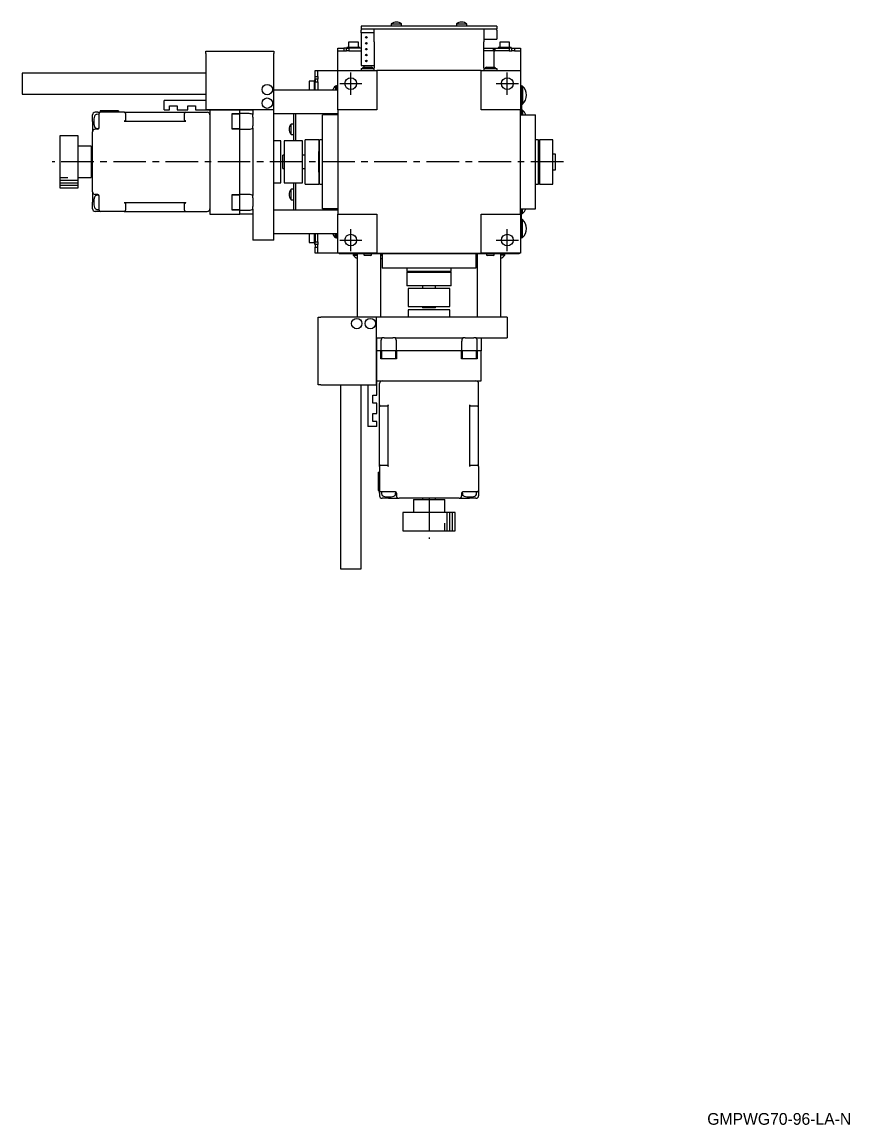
# Model space of a CAD drawing. Extents: x 118 to 838, y 27 to 540.
# Drawn here: x 520.3 to 837.6, y 26.9 to 449.8 of the extents above; entities that cross this region are included whole.
import ezdxf

# ---------------------------------------------------------------- set-up
doc = ezdxf.new("R2010")
doc.units = 0
doc.header["$LTSCALE"] = 10
doc.linetypes.add('CENTER', pattern=[2, 1.25, -0.25, 0.25, -0.25])
for name, color, linetype in [('1', 7, 'CONTINUOUS'), ('11', 7, 'CONTINUOUS'), ('2', 7, 'CONTINUOUS')]:
    doc.layers.add(name, color=color, linetype=linetype)
doc.styles.get("Standard").update_dxf_attribs({"font": 'FG教科書体NT-M'})

msp = doc.modelspace()

# ---------------------------------------------------------------- linework, layer by layer
at = {"layer": '1', "color": 7, "linetype": 'CONTINUOUS'}
for p, q in [((661.749999, 449.097998), (665.749999, 449.097998)), ((661.749999, 449.097998), (661.749999, 448.199999)), ((665.749999, 448.199999), (665.749999, 449.097998)), ((686.749999, 449.097998), (690.749999, 449.097998)), ((686.749999, 449.097998), (686.749999, 448.199999)), ((690.749999, 448.199999), (690.749999, 449.097998)), ((702.249999, 448.199999), (650.249999, 448.199999)), ((650.249999, 448.199999), (650.249999, 447.199999)), ((650.249999, 447.199999), (655.249999, 447.199999)), ((650.249999, 447.199999), (650.249999, 446.699999)), ((650.249999, 445.649999), (650.249999, 446.699999)), ((650.249999, 445.649999), (650.249999, 433.149999)), ((655.249999, 445.649999), (650.249999, 445.649999)), ((655.249999, 445.649999), (650.249999, 445.649999)), ((655.249999, 447.199999), (697.249999, 447.199999)), ((655.249999, 446.622617), (655.249999, 447.199999)), ((655.249999, 442.600923), (655.249999, 446.622617)), ((697.249999, 447.199999), (697.249999, 446.622617)), ((697.249999, 447.199999), (702.249999, 447.199999)), ((697.249999, 446.622617), (697.249999, 442.600923)), ((702.249999, 448.199999), (702.249999, 447.199999)), ((702.249999, 446.699999), (702.249999, 447.199999)), ((702.249999, 446.699999), (702.249999, 443.199999)), ((641.249999, 438.799999), (641.249999, 439.799999)), ((641.249999, 439.799999), (643.549999, 439.799999)), ((643.549999, 439.799999), (643.549999, 438.799999)), ((644.549999, 439.799999), (643.549999, 439.799999)), ((644.549999, 438.799999), (644.549999, 439.799999)), ((644.549999, 439.799999), (645.549999, 439.799999)), ((649.749999, 440.099999), (644.749999, 440.099999)), ((645.349999, 440.099999), (644.749999, 440.099999)), ((644.749999, 440.099999), (644.749999, 439.799999)), ((649.149999, 442.099999), (645.349999, 442.099999)), ((645.349999, 442.099999), (645.349999, 440.099999)), ((649.149999, 440.099999), (645.349999, 440.099999)), ((645.349999, 440.099999), (649.149999, 440.099999)), ((645.549999, 439.799999), (645.549999, 438.799999)), ((645.549999, 439.799999), (645.549999, 438.799999)), ((647.249999, 439.799999), (645.549999, 439.799999)), ((650.249999, 439.799999), (647.249999, 439.799999)), ((649.149999, 440.099999), (649.149999, 442.099999)), ((649.749999, 440.099999), (649.149999, 440.099999)), ((649.749999, 439.799999), (649.749999, 440.099999)), ((655.249999, 442.178304), (655.249999, 442.600923)), ((655.249999, 442.178304), (655.249999, 432.199999)), ((697.249999, 443.199999), (702.249999, 443.199999)), ((697.249999, 442.600923), (697.249999, 442.178304)), ((697.249999, 432.199999), (697.249999, 442.178304)), ((697.249999, 439.799999), (700.949999, 439.799999)), ((700.949999, 438.799999), (700.949999, 439.799999)), ((700.949999, 439.799999), (701.449999, 439.799999)), ((700.949999, 439.799999), (700.949999, 438.799999)), ((701.449999, 439.799999), (701.449999, 438.799999)), ((701.449999, 439.799999), (705.249999, 439.799999)), ((703.349999, 440.099999), (702.749999, 440.099999)), ((707.749999, 440.099999), (702.749999, 440.099999)), ((702.749999, 440.099999), (702.749999, 439.799999)), ((707.149999, 442.099999), (703.349999, 442.099999)), ((703.349999, 442.099999), (703.349999, 440.099999)), ((707.149999, 440.099999), (703.349999, 440.099999)), ((703.349999, 440.099999), (707.149999, 440.099999)), ((705.249999, 439.799999), (706.949999, 439.799999)), ((706.949999, 439.799999), (706.949999, 438.799999)), ((706.949999, 439.799999), (706.949999, 438.799999)), ((707.949999, 439.799999), (706.949999, 439.799999)), ((707.149999, 440.099999), (707.149999, 442.099999)), ((707.749999, 440.099999), (707.149999, 440.099999)), ((707.749999, 439.799999), (707.749999, 440.099999)), ((707.949999, 438.799999), (707.949999, 439.799999)), ((707.949999, 439.799999), (708.949999, 439.799999)), ((708.949999, 439.799999), (708.949999, 438.799999)), ((708.949999, 439.799999), (711.249999, 439.799999)), ((711.249999, 439.799999), (711.249999, 438.799999)), ((590.749999, 437.699999), (590.749999, 438.699999)), ((590.749999, 438.699999), (616.749999, 438.699999)), ((590.749999, 437.699999), (590.749999, 416.299999)), ((616.749999, 438.699999), (616.749999, 437.699999)), ((616.749999, 416.299999), (616.749999, 437.699999)), ((641.249999, 438.799999), (643.549999, 438.799999)), ((641.249999, 431.199999), (641.249999, 438.799999)), ((643.549999, 438.799999), (644.549999, 438.799999)), ((645.549999, 438.799999), (644.549999, 438.799999)), ((645.549999, 438.799999), (650.249999, 438.799999)), ((701.249999, 438.799999), (697.249999, 438.799999)), ((701.249999, 432.499999), (701.249999, 438.799999)), ((701.249999, 438.799999), (701.42002, 438.799999)), ((701.449999, 438.799999), (701.42002, 438.799999)), ((706.949999, 438.799999), (701.449999, 438.799999)), ((706.949999, 438.799999), (707.949999, 438.799999)), ((708.949999, 438.799999), (707.949999, 438.799999)), ((708.949999, 438.799999), (711.249999, 438.799999)), ((711.249999, 438.799999), (711.249999, 431.199999)), ((650.249999, 433.149999), (655.249999, 433.149999)), ((650.249999, 431.999999), (650.249999, 431.199999)), ((650.249999, 431.999999), (651.249999, 431.999999)), ((651.249999, 432.499999), (650.749999, 432.211324)), ((652.749999, 432.211324), (650.749999, 432.211324)), ((650.749999, 432.211324), (650.749999, 431.999999)), ((651.249999, 433.149999), (651.249999, 432.499999)), ((651.249999, 432.499999), (654.249999, 432.499999)), ((651.249999, 431.999999), (655.249999, 431.999999)), ((654.749999, 432.211324), (652.749999, 432.211324)), ((654.749999, 432.211324), (654.249999, 432.499999)), ((654.749999, 431.999999), (654.749999, 432.211324)), ((655.249999, 431.220203), (655.249999, 432.199999)), ((697.249999, 432.199999), (697.249999, 431.220203)), ((697.249999, 431.999999), (701.249999, 431.999999)), ((698.249999, 432.499999), (697.749999, 432.211324)), ((699.749999, 432.211324), (697.749999, 432.211324)), ((697.749999, 432.211324), (697.749999, 431.999999)), ((698.249999, 432.499999), (701.249999, 432.499999)), ((701.749999, 432.211324), (699.749999, 432.211324)), ((701.749999, 432.211324), (701.249999, 432.499999)), ((701.249999, 431.999999), (702.249999, 431.999999)), ((701.749999, 431.999999), (701.749999, 432.211324)), ((702.249999, 431.999999), (702.249999, 431.199999)), ((520.250001, 430.199999), (520.250001, 422.199999)), ((590.749999, 430.199999), (520.250001, 430.199999)), ((630.349999, 427.099999), (630.349999, 423.699999)), ((632.349999, 427.099999), (630.349999, 427.099999)), ((632.349999, 427.699999), (632.349999, 427.099999)), ((632.349999, 427.699999), (632.349999, 423.699999)), ((632.649999, 427.699999), (632.349999, 427.699999)), ((632.349999, 427.099999), (632.349999, 423.699999)), ((632.349999, 423.699999), (632.349999, 427.099999)), ((632.649999, 431.199999), (633.649999, 431.199999)), ((632.649999, 428.899999), (632.649999, 431.199999)), ((632.649999, 428.899999), (633.649999, 428.899999)), ((632.649999, 427.899999), (632.649999, 428.899999)), ((633.649999, 427.899999), (632.649999, 427.899999)), ((632.649999, 427.899999), (632.649999, 426.899999)), ((633.649999, 428.899999), (633.649999, 431.199999)), ((633.649999, 431.199999), (641.249999, 431.199999)), ((633.649999, 428.899999), (633.649999, 427.899999)), ((633.649999, 426.899999), (633.649999, 427.899999)), ((641.249999, 416.199999), (641.249999, 431.199999)), ((641.249999, 431.199999), (656.249999, 431.199999)), ((650.649999, 431.199999), (651.249999, 431.220203)), ((651.249999, 431.220203), (655.249999, 431.220203)), ((656.249999, 431.199999), (656.249999, 416.199999)), ((696.249999, 431.199999), (656.249999, 431.199999)), ((696.249999, 416.199999), (696.249999, 431.199999)), ((696.249999, 431.199999), (711.249999, 431.199999)), ((697.249999, 431.220203), (701.249999, 431.220203)), ((701.249999, 431.220203), (701.849999, 431.199999)), ((711.249999, 431.199999), (711.249999, 416.199999)), ((641.249999, 423.699999), (616.749999, 423.699999)), ((632.649999, 426.899999), (633.649999, 426.899999)), ((632.649999, 426.899999), (633.649999, 426.899999)), ((632.649999, 425.199999), (632.649999, 426.899999)), ((632.649999, 423.699999), (632.649999, 425.199999)), ((633.649999, 426.899999), (633.649999, 423.699999)), ((640.407386, 425.249998), (640.407386, 423.699999)), ((640.75, 425.249998), (640.407386, 425.249998)), ((640.75, 425.300004), (640.75, 423.699999)), ((641.25, 425.300004), (640.75, 425.300004)), ((711.749998, 425.300004), (711.249998, 425.300004)), ((711.749998, 425.300004), (711.749998, 421.800004)), ((712.092612, 425.249998), (711.749998, 425.249998)), ((712.092612, 425.249998), (712.092612, 421.799998)), ((520.250001, 422.199999), (590.749999, 422.199999)), ((574.749999, 416.199999), (574.749999, 419.699999)), ((590.749999, 419.699999), (574.749999, 419.699999)), ((711.749998, 421.800004), (711.749998, 418.800004)), ((711.749998, 418.800004), (711.749998, 417.800004)), ((712.092612, 421.799998), (712.092612, 418.349998)), ((549.249999, 415.199999), (548.249999, 415.199999)), ((549.749999, 414.449999), (548.946275, 414.407878)), ((549.249999, 415.199999), (550.249999, 415.199999)), ((549.749999, 413.199999), (549.749999, 414.699999)), ((550.249999, 415.699999), (550.249999, 415.199999)), ((557.249999, 415.699999), (550.249999, 415.699999)), ((559.449999, 415.199999), (550.249999, 415.199999)), ((557.249999, 415.699999), (557.249999, 415.199999)), ((559.449999, 415.199999), (583.049999, 415.199999)), ((559.949999, 414.699999), (559.949999, 413.199999)), ((574.749999, 416.199999), (576.749999, 416.199999)), ((576.749999, 417.699999), (579.749999, 417.699999)), ((576.749999, 416.199999), (576.749999, 417.699999)), ((579.749999, 417.699999), (579.749999, 416.199999)), ((579.749999, 416.199999), (583.749999, 416.199999)), ((582.549999, 413.199999), (582.549999, 414.699999)), ((583.049999, 415.199999), (591.249999, 415.199999)), ((583.749999, 417.699999), (586.749999, 417.699999)), ((583.749999, 416.199999), (583.749999, 417.699999)), ((586.749999, 417.699999), (586.749999, 416.199999)), ((586.749999, 416.199999), (592.249999, 416.199999)), ((590.749999, 416.299999), (616.749999, 416.299999)), ((592.249999, 416.199999), (592.249999, 376.199999)), ((592.249999, 416.199999), (603.749999, 416.199999)), ((600.749999, 414.699999), (603.749999, 414.699999)), ((600.749999, 408.699999), (600.749999, 414.699999)), ((603.749999, 414.449999), (600.749999, 414.449999)), ((602.749999, 416.199999), (602.749999, 416.299999)), ((603.749999, 414.699999), (603.749999, 416.199999)), ((603.749999, 416.199999), (608.749999, 416.199999)), ((607.249999, 414.699999), (603.749999, 414.699999)), ((603.749999, 408.949999), (603.749999, 414.449999)), ((608.749999, 416.299999), (608.749999, 416.199999)), ((608.749999, 416.199999), (608.749999, 414.298075)), ((616.749999, 366.199999), (616.749999, 416.299999)), ((616.749999, 414.699999), (641.249999, 414.699999)), ((624.249999, 414.699999), (624.249999, 404.199999)), ((625.249999, 404.199999), (625.249999, 414.699999)), ((640.407386, 414.699999), (640.407386, 414.199999)), ((640.75, 414.699999), (640.75, 414.199999)), ((656.249999, 416.199999), (641.249999, 416.199999)), ((641.249999, 416.199999), (641.249999, 376.199999)), ((711.249999, 416.199999), (696.249999, 416.199999)), ((711.749998, 417.800004), (711.249998, 417.800004)), ((711.249998, 417.500004), (711.749998, 417.500004)), ((711.249999, 376.199999), (711.249999, 416.199999)), ((711.749998, 418.349998), (712.092612, 418.349998)), ((711.749998, 417.800004), (711.749998, 417.500004)), ((711.749998, 417.500004), (711.749998, 416.500004)), ((711.749998, 416.500004), (711.749998, 414.199999)), ((712.092612, 416.049998), (711.749998, 416.049998)), ((712.092612, 416.049998), (712.092612, 414.199999)), ((547.249999, 411.699999), (547.249999, 414.199999)), ((547.249999, 411.699999), (547.249999, 407.699999)), ((549.749999, 409.114213), (549.749999, 413.199999)), ((559.474533, 411.848834), (559.449999, 411.848231)), ((559.449999, 411.848231), (583.049999, 411.848231)), ((559.499008, 411.850639), (559.474533, 411.848834)), ((559.523364, 411.853643), (559.499008, 411.850639)), ((559.547544, 411.857839), (559.523364, 411.853643)), ((559.571489, 411.863216), (559.547544, 411.857839)), ((559.595141, 411.869761), (559.571489, 411.863216)), ((559.618444, 411.877459), (559.595141, 411.869761)), ((559.641341, 411.886292), (559.618444, 411.877459)), ((559.663777, 411.896237), (559.641341, 411.886292)), ((559.685697, 411.907271), (559.663777, 411.896237)), ((559.70705, 411.919367), (559.685697, 411.907271)), ((559.727784, 411.932496), (559.70705, 411.919367)), ((559.747849, 411.946628), (559.727784, 411.932496)), ((559.767196, 411.961726), (559.747849, 411.946628)), ((559.785778, 411.977756), (559.767196, 411.961726)), ((559.803552, 411.994678), (559.785778, 411.977756)), ((559.820475, 412.012452), (559.803552, 411.994678)), ((559.836504, 412.031035), (559.820475, 412.012452)), ((559.851603, 412.050382), (559.836504, 412.031035)), ((559.865734, 412.070446), (559.851603, 412.050382)), ((559.878863, 412.09118), (559.865734, 412.070446)), ((559.89096, 412.112533), (559.878863, 412.09118)), ((559.901994, 412.134454), (559.89096, 412.112533)), ((559.911939, 412.15689), (559.901994, 412.134454)), ((559.920771, 412.179786), (559.911939, 412.15689)), ((559.928469, 412.203089), (559.920771, 412.179786)), ((559.935015, 412.226741), (559.928469, 412.203089)), ((559.940392, 412.250686), (559.935015, 412.226741)), ((559.944587, 412.274866), (559.940392, 412.250686)), ((559.947591, 412.299223), (559.944587, 412.274866)), ((559.949397, 412.323697), (559.947591, 412.299223)), ((559.949999, 412.348231), (559.949397, 412.323697)), ((559.949999, 413.199999), (559.949999, 412.348231)), ((582.549999, 412.348231), (582.549999, 413.199999)), ((582.550601, 412.323697), (582.549999, 412.348231)), ((582.552407, 412.299223), (582.550601, 412.323697)), ((582.555411, 412.274866), (582.552407, 412.299223)), ((582.559606, 412.250686), (582.555411, 412.274866)), ((582.564983, 412.226741), (582.559606, 412.250686)), ((582.571529, 412.203089), (582.564983, 412.226741)), ((582.579227, 412.179786), (582.571529, 412.203089)), ((582.588059, 412.15689), (582.579227, 412.179786)), ((582.598004, 412.134454), (582.588059, 412.15689)), ((582.609038, 412.112533), (582.598004, 412.134454)), ((582.621135, 412.09118), (582.609038, 412.112533)), ((582.634264, 412.070446), (582.621135, 412.09118)), ((582.648395, 412.050382), (582.634264, 412.070446)), ((582.663494, 412.031035), (582.648395, 412.050382)), ((582.679523, 412.012452), (582.663494, 412.031035)), ((582.696446, 411.994678), (582.679523, 412.012452)), ((582.714219, 411.977756), (582.696446, 411.994678)), ((582.732802, 411.961726), (582.714219, 411.977756)), ((582.752149, 411.946628), (582.732802, 411.961726)), ((582.772214, 411.932496), (582.752149, 411.946628)), ((582.792948, 411.919367), (582.772214, 411.932496)), ((582.814301, 411.907271), (582.792948, 411.919367)), ((582.836221, 411.896237), (582.814301, 411.907271)), ((582.858657, 411.886292), (582.836221, 411.896237)), ((582.881554, 411.877459), (582.858657, 411.886292)), ((582.904857, 411.869761), (582.881554, 411.877459)), ((582.928509, 411.863216), (582.904857, 411.869761)), ((582.952454, 411.857839), (582.928509, 411.863216)), ((582.976634, 411.853643), (582.952454, 411.857839)), ((583.00099, 411.850639), (582.976634, 411.853643)), ((583.025465, 411.848834), (583.00099, 411.850639)), ((583.049999, 411.848231), (583.025465, 411.848834)), ((608.749999, 413.358311), (608.749999, 414.298075)), ((608.749999, 413.358311), (608.749999, 410.041687)), ((623.352, 406.699999), (623.352, 410.699999)), ((624.249999, 410.699999), (623.352, 410.699999)), ((635.449999, 378.199999), (635.449999, 414.199999)), ((641.249999, 414.199999), (635.449999, 414.199999)), ((711.249999, 414.199999), (717.049999, 414.199999)), ((717.049999, 378.199999), (717.049999, 414.199999)), ((534.749999, 406.199999), (534.749999, 386.199999)), ((541.749999, 406.199999), (534.749999, 406.199999)), ((541.749999, 386.199999), (541.749999, 406.199999)), ((547.249999, 384.699999), (547.249999, 407.699999)), ((549.249999, 408.699999), (548.249999, 408.699999)), ((548.946275, 408.99212), (549.684962, 408.953407)), ((600.749999, 408.949999), (603.749999, 408.949999)), ((603.749999, 408.699999), (600.749999, 408.699999)), ((603.749999, 383.699999), (603.749999, 408.699999)), ((603.749999, 408.699999), (607.249999, 408.699999)), ((608.749999, 409.101923), (608.749999, 410.041687)), ((608.749999, 409.101923), (608.749999, 383.298075)), ((623.352, 406.699999), (624.249999, 406.699999)), ((546.749999, 402.199999), (541.749999, 402.199999)), ((546.749999, 402.199999), (546.749999, 390.199999)), ((619.499999, 404.199999), (616.749999, 404.199999)), ((619.499999, 388.199999), (619.499999, 404.199999)), ((620.749999, 404.199999), (620.749999, 388.199999)), ((627.749999, 404.199999), (620.749999, 404.199999)), ((627.749999, 388.199999), (627.749999, 404.199999)), ((628.749999, 387.699999), (628.749999, 404.699999)), ((633.949999, 404.699999), (628.749999, 404.699999)), ((633.949999, 404.699999), (633.949999, 387.699999)), ((633.949999, 404.699999), (633.949999, 400.149999)), ((634.249999, 387.699999), (634.249999, 404.699999)), ((635.449999, 404.699999), (634.249999, 404.699999)), ((718.249999, 404.699999), (717.049999, 404.699999)), ((718.249999, 387.699999), (718.249999, 404.699999)), ((718.549999, 404.699999), (718.549999, 387.699999)), ((718.549999, 404.699999), (718.549999, 400.149999)), ((723.749999, 404.699999), (718.549999, 404.699999)), ((723.749999, 387.699999), (723.749999, 404.699999)), ((547.249999, 398.699999), (546.749999, 398.699999)), ((620.249999, 393.699999), (620.249999, 398.699999)), ((620.749999, 398.699999), (620.249999, 398.699999)), ((628.749999, 398.699999), (627.749999, 398.699999)), ((633.949999, 400.149999), (633.949999, 399.199994)), ((633.949999, 392.249999), (633.949999, 400.149999)), ((634.249999, 400.149999), (633.949999, 400.149999)), ((718.549999, 400.149999), (718.249999, 400.149999)), ((718.549999, 400.149999), (718.549999, 399.199994)), ((718.549999, 392.249999), (718.549999, 400.149999)), ((724.749999, 399.199999), (723.749999, 399.199999)), ((724.749999, 393.199999), (724.749999, 399.199999)), ((724.749999, 398.824999), (724.749999, 399.199999)), ((546.749999, 393.699999), (547.249999, 393.699999)), ((620.249999, 393.699999), (620.749999, 393.699999)), ((627.749999, 393.699999), (628.749999, 393.699999)), ((724.749999, 393.199999), (724.749999, 393.574999)), ((541.749999, 390.199999), (546.749999, 390.199999)), ((633.949999, 393.200004), (633.949999, 392.249999)), ((633.949999, 392.249999), (633.949999, 387.699999)), ((633.949999, 392.249999), (634.249999, 392.249999)), ((718.249999, 392.249999), (718.549999, 392.249999)), ((718.549999, 393.200004), (718.549999, 392.249999)), ((718.549999, 392.249999), (718.549999, 387.699999)), ((723.749999, 393.199999), (724.749999, 393.199999)), ((534.749999, 386.199999), (541.749999, 386.199999)), ((616.749999, 388.199999), (619.499999, 388.199999)), ((620.749999, 388.199999), (627.749999, 388.199999)), ((623.352, 381.699999), (623.352, 385.699999)), ((624.249999, 385.699999), (623.352, 385.699999)), ((624.249999, 388.199999), (624.249999, 377.699999)), ((625.249999, 377.699999), (625.249999, 388.199999)), ((628.749999, 387.699999), (633.949999, 387.699999)), ((634.249999, 387.699999), (635.449999, 387.699999)), ((717.049999, 387.699999), (718.249999, 387.699999)), ((718.549999, 387.699999), (723.749999, 387.699999)), ((547.249999, 384.699999), (547.249999, 380.699999)), ((547.249999, 378.199999), (547.249999, 380.699999)), ((549.249999, 383.699999), (548.249999, 383.699999)), ((549.684962, 383.446591), (548.946275, 383.407878)), ((549.749999, 379.199999), (549.749999, 383.285785)), ((600.749999, 377.699999), (600.749999, 383.699999)), ((600.749999, 383.699999), (603.749999, 383.699999)), ((603.749999, 383.449999), (600.749999, 383.449999)), ((607.249999, 383.699999), (603.749999, 383.699999)), ((603.749999, 377.949999), (603.749999, 383.449999)), ((608.749999, 382.358311), (608.749999, 383.298075)), ((608.749999, 382.358311), (608.749999, 379.041687)), ((623.352, 381.699999), (624.249999, 381.699999)), ((549.249999, 377.199999), (548.249999, 377.199999)), ((548.946275, 377.99212), (549.749999, 377.949999)), ((550.249999, 377.199999), (549.249999, 377.199999)), ((549.749999, 377.699999), (549.749999, 379.199999)), ((559.449999, 377.199999), (550.249999, 377.199999)), ((559.449999, 380.551767), (583.049999, 380.551767)), ((559.449999, 380.551767), (559.474533, 380.551164)), ((559.449999, 377.199999), (583.049999, 377.199999)), ((559.474533, 380.551164), (559.499008, 380.549359)), ((559.499008, 380.549359), (559.523364, 380.546355)), ((559.523364, 380.546355), (559.547544, 380.542159)), ((559.547544, 380.542159), (559.571489, 380.536782)), ((559.571489, 380.536782), (559.595141, 380.530237)), ((559.595141, 380.530237), (559.618444, 380.522539)), ((559.618444, 380.522539), (559.641341, 380.513707)), ((559.641341, 380.513707), (559.663777, 380.503761)), ((559.663777, 380.503761), (559.685697, 380.492727)), ((559.685697, 380.492727), (559.70705, 380.480631)), ((559.70705, 380.480631), (559.727784, 380.467502)), ((559.727784, 380.467502), (559.747849, 380.453371)), ((559.747849, 380.453371), (559.767196, 380.438272)), ((559.767196, 380.438272), (559.785778, 380.422242)), ((559.785778, 380.422242), (559.803552, 380.40532)), ((559.803552, 380.40532), (559.820475, 380.387546)), ((559.820475, 380.387546), (559.836504, 380.368963)), ((559.836504, 380.368963), (559.851603, 380.349616)), ((559.851603, 380.349616), (559.865734, 380.329552)), ((559.865734, 380.329552), (559.878863, 380.308818)), ((559.878863, 380.308818), (559.89096, 380.287465)), ((559.89096, 380.287465), (559.901994, 380.265544)), ((559.901994, 380.265544), (559.911939, 380.243108)), ((559.911939, 380.243108), (559.920771, 380.220212)), ((559.920771, 380.220212), (559.928469, 380.196909)), ((559.928469, 380.196909), (559.935015, 380.173257)), ((559.935015, 380.173257), (559.940392, 380.149312)), ((559.940392, 380.149312), (559.944587, 380.125132)), ((559.944587, 380.125132), (559.947591, 380.100775)), ((559.947591, 380.100775), (559.949397, 380.076301)), ((559.949397, 380.076301), (559.949999, 380.051767)), ((559.949999, 380.051767), (559.949999, 379.199999)), ((559.949999, 379.199999), (559.949999, 377.699999)), ((582.549999, 380.051767), (582.550601, 380.076301)), ((582.549999, 379.199999), (582.549999, 380.051767)), ((582.549999, 377.699999), (582.549999, 379.199999)), ((582.550601, 380.076301), (582.552407, 380.100775)), ((582.552407, 380.100775), (582.555411, 380.125132)), ((582.555411, 380.125132), (582.559606, 380.149312)), ((582.559606, 380.149312), (582.564983, 380.173257)), ((582.564983, 380.173257), (582.571529, 380.196909)), ((582.571529, 380.196909), (582.579227, 380.220212)), ((582.579227, 380.220212), (582.588059, 380.243108)), ((582.588059, 380.243108), (582.598004, 380.265544)), ((582.598004, 380.265544), (582.609038, 380.287465)), ((582.609038, 380.287465), (582.621135, 380.308818)), ((582.621135, 380.308818), (582.634264, 380.329552)), ((582.634264, 380.329552), (582.648395, 380.349616)), ((582.648395, 380.349616), (582.663494, 380.368963)), ((582.663494, 380.368963), (582.679523, 380.387546)), ((582.679523, 380.387546), (582.696446, 380.40532)), ((582.696446, 380.40532), (582.714219, 380.422242)), ((582.714219, 380.422242), (582.732802, 380.438272)), ((582.732802, 380.438272), (582.752149, 380.453371)), ((582.752149, 380.453371), (582.772214, 380.467502)), ((582.772214, 380.467502), (582.792948, 380.480631)), ((582.792948, 380.480631), (582.814301, 380.492727)), ((582.814301, 380.492727), (582.836221, 380.503761)), ((582.836221, 380.503761), (582.858657, 380.513707)), ((582.858657, 380.513707), (582.881554, 380.522539)), ((582.881554, 380.522539), (582.904857, 380.530237)), ((582.904857, 380.530237), (582.928509, 380.536782)), ((582.928509, 380.536782), (582.952454, 380.542159)), ((582.952454, 380.542159), (582.976634, 380.546355)), ((582.976634, 380.546355), (583.00099, 380.549359)), ((583.00099, 380.549359), (583.025465, 380.551164)), ((583.025465, 380.551164), (583.049999, 380.551767)), ((583.049999, 377.199999), (591.249999, 377.199999)), ((600.749999, 377.949999), (603.749999, 377.949999)), ((603.749999, 377.699999), (600.749999, 377.699999)), ((603.749999, 376.199999), (603.749999, 377.699999)), ((603.749999, 377.699999), (607.249999, 377.699999)), ((608.749999, 378.101923), (608.749999, 379.041687)), ((608.749999, 378.101923), (608.749999, 376.199999)), ((641.249999, 377.699999), (616.749999, 377.699999)), ((641.249999, 378.199999), (635.449999, 378.199999)), ((640.407386, 377.699999), (640.407386, 378.199999)), ((640.75, 377.699999), (640.75, 378.199999)), ((711.249999, 378.199999), (717.049999, 378.199999)), ((711.749998, 375.899994), (711.749998, 378.199999)), ((712.092612, 376.350001), (712.092612, 378.199999)), ((592.249999, 376.199999), (603.749999, 376.199999)), ((608.749999, 376.199999), (603.749999, 376.199999)), ((608.749999, 376.199999), (608.749999, 366.199999)), ((641.249999, 361.199999), (641.249999, 376.199999)), ((641.249999, 376.199999), (656.249999, 376.199999)), ((656.249999, 376.199999), (656.249999, 361.199999)), ((696.249999, 361.199999), (696.249999, 376.199999)), ((696.249999, 376.199999), (711.249999, 376.199999)), ((711.249998, 374.899994), (711.749998, 374.899994)), ((711.249999, 376.199999), (711.249999, 361.199999)), ((711.749998, 374.599994), (711.249999, 374.599994)), ((711.749998, 376.350001), (712.092612, 376.350001)), ((711.749998, 374.899994), (711.749998, 375.899994)), ((711.749998, 374.599994), (711.749998, 374.899994)), ((711.749998, 373.599994), (711.749998, 374.599994)), ((712.092612, 374.050001), (711.749998, 374.050001)), ((711.749998, 370.599994), (711.749998, 373.599994)), ((712.092612, 370.600001), (712.092612, 374.050001)), ((616.749999, 368.699999), (641.249999, 368.699999)), ((630.349999, 368.699999), (630.349999, 365.299999)), ((632.349999, 368.699999), (632.349999, 365.299999)), ((632.349999, 365.299999), (632.349999, 368.699999)), ((632.349999, 368.699999), (632.349999, 364.699999)), ((632.649999, 368.699999), (632.649999, 367.199999)), ((633.649999, 365.499999), (633.649999, 368.699999)), ((640.407386, 367.150001), (640.407386, 368.699999)), ((640.75, 367.099994), (640.75, 368.699999)), ((711.749998, 367.099994), (711.749998, 370.599994)), ((712.092612, 367.150001), (712.092612, 370.600001)), ((616.749999, 366.199999), (608.749999, 366.199999)), ((630.349999, 365.299999), (632.349999, 365.299999)), ((632.349999, 365.299999), (632.349999, 364.699999)), ((632.349999, 364.699999), (632.649999, 364.699999)), ((632.649999, 367.199999), (632.649999, 365.499999)), ((632.649999, 365.499999), (633.649999, 365.499999)), ((632.649999, 365.499999), (633.649999, 365.499999)), ((632.649999, 364.499999), (632.649999, 365.499999)), ((633.649999, 364.499999), (632.649999, 364.499999)), ((632.649999, 364.499999), (632.649999, 363.499999)), ((633.649999, 365.499999), (633.649999, 364.499999)), ((633.649999, 363.499999), (633.649999, 364.499999)), ((640.407386, 367.150001), (640.75, 367.150001)), ((640.75, 367.099994), (641.25, 367.099994)), ((711.249998, 367.099994), (711.749998, 367.099994)), ((711.749998, 367.150001), (712.092612, 367.150001)), ((632.649999, 363.499999), (633.649999, 363.499999)), ((632.649999, 361.199999), (632.649999, 363.499999)), ((633.649999, 361.199999), (632.649999, 361.199999)), ((633.649999, 361.199999), (633.649999, 363.499999)), ((641.249999, 361.199999), (633.649999, 361.199999)), ((656.249999, 361.199999), (641.249999, 361.199999)), ((641.749999, 361.199999), (641.749999, 360.899999)), ((643.749999, 360.899999), (641.749999, 360.899999)), ((708.749999, 360.899999), (643.749999, 360.899999)), ((647.149994, 360.899999), (647.149994, 360.7)), ((647.149994, 360.7), (648.749999, 360.7)), ((647.199998, 360.7), (647.199998, 360.357386)), ((647.199998, 360.357386), (648.749999, 360.357386)), ((648.749999, 360.899999), (648.749999, 336.699999)), ((651.249999, 360.649999), (651.249999, 360.549999)), ((653.999999, 360.299999), (651.499999, 360.299999)), ((654.249999, 360.549999), (654.249999, 360.649999)), ((656.249999, 361.199999), (696.249999, 361.199999)), ((657.749999, 336.699999), (657.749999, 360.899999)), ((657.749999, 360.7), (658.249999, 360.7)), ((657.749999, 360.357386), (658.249999, 360.357386)), ((658.249999, 360.899999), (658.249999, 355.399999)), ((694.249999, 360.899999), (694.249999, 355.399999)), ((694.749999, 360.7), (694.249999, 360.7)), ((694.749999, 360.357386), (694.249999, 360.357386)), ((694.749999, 360.899999), (694.749999, 336.699999)), ((711.249999, 361.199999), (696.249999, 361.199999)), ((698.249999, 360.649999), (698.249999, 360.549999)), ((700.999999, 360.299999), (698.499999, 360.299999)), ((701.249999, 360.549999), (701.249999, 360.649999)), ((703.749999, 336.699999), (703.749999, 360.899999)), ((705.350004, 360.7), (703.749999, 360.7)), ((705.3, 360.357386), (703.749999, 360.357386)), ((705.3, 360.357386), (705.3, 360.7)), ((705.350004, 360.7), (705.350004, 360.899999)), ((710.749999, 360.899999), (708.749999, 360.899999)), ((710.749999, 361.199999), (710.749999, 360.899999)), ((694.249999, 355.399999), (658.249999, 355.399999)), ((667.749999, 355.399999), (667.749999, 354.199999)), ((684.749999, 354.199999), (684.749999, 355.399999)), ((684.749999, 354.199999), (667.749999, 354.199999)), ((667.749999, 353.899999), (672.299999, 353.899999)), ((667.749999, 353.899999), (684.749999, 353.899999)), ((667.749999, 353.899999), (667.749999, 348.699999)), ((672.299999, 354.199999), (672.299999, 353.899999)), ((672.299999, 353.899999), (673.250004, 353.899999)), ((680.199999, 353.899999), (672.299999, 353.899999)), ((679.249994, 353.899999), (680.199999, 353.899999)), ((680.199999, 353.899999), (680.199999, 354.199999)), ((680.199999, 353.899999), (684.749999, 353.899999)), ((684.749999, 348.699999), (684.749999, 353.899999)), ((684.749999, 348.699999), (667.749999, 348.699999)), ((684.249999, 347.699999), (668.249999, 347.699999)), ((668.249999, 347.699999), (668.249999, 340.699999)), ((673.749999, 348.699999), (673.749999, 347.699999)), ((678.749999, 347.699999), (678.749999, 348.699999)), ((684.249999, 340.699999), (684.249999, 347.699999)), ((668.249999, 340.699999), (684.249999, 340.699999)), ((684.249999, 339.449999), (668.249999, 339.449999)), ((668.249999, 339.449999), (668.249999, 336.699999)), ((673.749999, 340.699999), (673.749999, 340.199999)), ((678.749999, 340.199999), (673.749999, 340.199999)), ((678.749999, 340.199999), (678.749999, 340.699999)), ((684.249999, 336.699999), (684.249999, 339.449999)), ((633.749999, 310.699999), (633.749999, 336.699999)), ((633.749999, 336.699999), (634.749999, 336.699999)), ((656.149999, 336.699999), (634.749999, 336.699999)), ((656.149999, 310.699999), (656.149999, 336.699999)), ((706.249999, 336.699999), (656.149999, 336.699999)), ((706.249999, 336.699999), (706.249999, 328.699999)), ((656.149999, 328.699999), (656.249999, 328.699999)), ((656.249999, 328.699999), (658.151923, 328.699999)), ((656.249999, 323.699999), (656.249999, 328.699999)), ((657.749999, 327.199999), (657.749999, 323.699999)), ((659.091687, 328.699999), (658.151923, 328.699999)), ((659.091687, 328.699999), (662.408311, 328.699999)), ((663.348075, 328.699999), (662.408311, 328.699999)), ((663.348075, 328.699999), (689.151923, 328.699999)), ((663.749999, 323.699999), (663.749999, 327.199999)), ((688.749999, 327.199999), (688.749999, 323.699999)), ((690.091687, 328.699999), (689.151923, 328.699999)), ((690.091687, 328.699999), (693.408311, 328.699999)), ((694.348075, 328.699999), (693.408311, 328.699999)), ((694.348075, 328.699999), (696.249999, 328.699999)), ((694.749999, 323.699999), (694.749999, 327.199999)), ((696.249999, 328.699999), (696.249999, 323.699999)), ((696.249999, 328.699999), (706.249999, 328.699999)), ((656.249999, 322.699999), (656.149999, 322.699999)), ((656.249999, 312.199999), (656.249999, 323.699999)), ((657.749999, 323.699999), (656.249999, 323.699999)), ((657.749999, 320.699999), (657.749999, 323.699999)), ((663.499999, 323.699999), (657.999999, 323.699999)), ((657.999999, 323.699999), (657.999999, 320.699999)), ((663.499999, 320.699999), (663.499999, 323.699999)), ((663.749999, 323.699999), (663.749999, 320.699999)), ((688.749999, 323.699999), (663.749999, 323.699999)), ((688.749999, 320.699999), (688.749999, 323.699999)), ((694.499999, 323.699999), (688.999999, 323.699999)), ((688.999999, 323.699999), (688.999999, 320.699999)), ((694.499999, 320.699999), (694.499999, 323.699999)), ((694.749999, 323.699999), (694.749999, 320.699999)), ((696.249999, 323.699999), (694.749999, 323.699999)), ((696.249999, 312.199999), (696.249999, 323.699999)), ((663.749999, 320.699999), (657.749999, 320.699999)), ((694.749999, 320.699999), (688.749999, 320.699999)), ((634.749999, 310.699999), (633.749999, 310.699999)), ((634.749999, 310.699999), (656.149999, 310.699999)), ((642.249999, 310.699999), (642.249999, 240.200001)), ((650.249999, 240.200001), (650.249999, 310.699999)), ((652.749999, 310.699999), (652.749999, 294.699999)), ((656.249999, 312.199999), (696.249999, 312.199999)), ((656.249999, 306.699999), (656.249999, 312.199999)), ((657.249999, 302.999999), (657.249999, 311.199999)), ((695.249999, 302.999999), (695.249999, 311.199999)), ((654.749999, 306.699999), (656.249999, 306.699999)), ((654.749999, 303.699999), (654.749999, 306.699999)), ((656.249999, 303.699999), (654.749999, 303.699999)), ((656.249999, 299.699999), (656.249999, 303.699999)), ((657.249999, 279.399999), (657.249999, 302.999999)), ((659.249999, 302.499999), (657.749999, 302.499999)), ((660.101767, 302.499999), (659.249999, 302.499999)), ((660.126301, 302.500601), (660.101767, 302.499999)), ((660.150775, 302.502407), (660.126301, 302.500601)), ((660.175132, 302.505411), (660.150775, 302.502407)), ((660.199312, 302.509606), (660.175132, 302.505411)), ((660.223257, 302.514983), (660.199312, 302.509606)), ((660.246909, 302.521529), (660.223257, 302.514983)), ((660.270212, 302.529227), (660.246909, 302.521529)), ((660.293108, 302.538059), (660.270212, 302.529227)), ((660.315544, 302.548004), (660.293108, 302.538059)), ((660.337465, 302.559038), (660.315544, 302.548004)), ((660.358818, 302.571135), (660.337465, 302.559038)), ((660.379552, 302.584264), (660.358818, 302.571135)), ((660.399616, 302.598395), (660.379552, 302.584264)), ((660.418963, 302.613494), (660.399616, 302.598395)), ((660.437546, 302.629523), (660.418963, 302.613494)), ((660.45532, 302.646446), (660.437546, 302.629523)), ((660.472242, 302.66422), (660.45532, 302.646446)), ((660.488272, 302.682802), (660.472242, 302.66422)), ((660.50337, 302.702149), (660.488272, 302.682802)), ((660.517501, 302.722214), (660.50337, 302.702149)), ((660.530631, 302.742948), (660.517501, 302.722214)), ((660.542727, 302.764301), (660.530631, 302.742948)), ((660.553761, 302.786221), (660.542727, 302.764301)), ((660.563706, 302.808657), (660.553761, 302.786221)), ((660.572539, 302.831554), (660.563706, 302.808657)), ((660.580237, 302.854857), (660.572539, 302.831554)), ((660.586782, 302.878509), (660.580237, 302.854857)), ((660.592159, 302.902454), (660.586782, 302.878509)), ((660.596355, 302.926634), (660.592159, 302.902454)), ((660.599359, 302.95099), (660.596355, 302.926634)), ((660.601164, 302.975465), (660.599359, 302.95099)), ((660.601767, 302.999999), (660.601164, 302.975465)), ((660.601767, 279.399999), (660.601767, 302.999999)), ((691.898231, 279.399999), (691.898231, 302.999999)), ((691.898834, 302.975465), (691.898231, 302.999999)), ((691.900639, 302.95099), (691.898834, 302.975465)), ((691.903643, 302.926634), (691.900639, 302.95099)), ((691.907839, 302.902454), (691.903643, 302.926634)), ((691.913216, 302.878509), (691.907839, 302.902454)), ((691.919761, 302.854857), (691.913216, 302.878509)), ((691.927459, 302.831554), (691.919761, 302.854857)), ((691.936291, 302.808657), (691.927459, 302.831554)), ((691.946237, 302.786221), (691.936291, 302.808657)), ((691.957271, 302.764301), (691.946237, 302.786221)), ((691.969367, 302.742948), (691.957271, 302.764301)), ((691.982496, 302.722214), (691.969367, 302.742948)), ((691.996627, 302.702149), (691.982496, 302.722214)), ((692.011726, 302.682802), (691.996627, 302.702149)), ((692.027756, 302.66422), (692.011726, 302.682802)), ((692.044678, 302.646446), (692.027756, 302.66422)), ((692.062452, 302.629523), (692.044678, 302.646446)), ((692.081035, 302.613494), (692.062452, 302.629523)), ((692.100382, 302.598395), (692.081035, 302.613494)), ((692.120446, 302.584264), (692.100382, 302.598395)), ((692.14118, 302.571135), (692.120446, 302.584264)), ((692.162533, 302.559038), (692.14118, 302.571135)), ((692.184454, 302.548004), (692.162533, 302.559038)), ((692.20689, 302.538059), (692.184454, 302.548004)), ((692.229786, 302.529227), (692.20689, 302.538059)), ((692.253089, 302.521529), (692.229786, 302.529227)), ((692.276741, 302.514983), (692.253089, 302.521529)), ((692.300686, 302.509606), (692.276741, 302.514983)), ((692.324866, 302.505411), (692.300686, 302.509606)), ((692.349223, 302.502407), (692.324866, 302.505411)), ((692.373697, 302.500601), (692.349223, 302.502407)), ((692.398231, 302.499999), (692.373697, 302.500601)), ((693.249999, 302.499999), (692.398231, 302.499999)), ((694.749999, 302.499999), (693.249999, 302.499999)), ((695.249999, 279.399999), (695.249999, 302.999999)), ((654.749999, 299.699999), (656.249999, 299.699999)), ((654.749999, 296.699999), (654.749999, 299.699999)), ((656.249999, 296.699999), (654.749999, 296.699999)), ((656.249999, 294.699999), (656.249999, 296.699999)), ((656.249999, 294.699999), (652.749999, 294.699999)), ((657.249999, 279.399999), (657.249999, 270.199999)), ((657.749999, 279.899999), (659.249999, 279.899999)), ((659.249999, 279.899999), (660.101767, 279.899999)), ((660.101767, 279.899999), (660.126301, 279.899397)), ((660.126301, 279.899397), (660.150775, 279.897591)), ((660.150775, 279.897591), (660.175132, 279.894587)), ((660.175132, 279.894587), (660.199312, 279.890392)), ((660.199312, 279.890392), (660.223257, 279.885015)), ((660.223257, 279.885015), (660.246909, 279.878469)), ((660.246909, 279.878469), (660.270212, 279.870771)), ((660.270212, 279.870771), (660.293108, 279.861939)), ((660.293108, 279.861939), (660.315544, 279.851994)), ((660.315544, 279.851994), (660.337465, 279.84096)), ((660.337465, 279.84096), (660.358818, 279.828863)), ((660.358818, 279.828863), (660.379552, 279.815734)), ((660.379552, 279.815734), (660.399616, 279.801603)), ((660.399616, 279.801603), (660.418963, 279.786504)), ((660.418963, 279.786504), (660.437546, 279.770475)), ((660.437546, 279.770475), (660.45532, 279.753552)), ((660.45532, 279.753552), (660.472242, 279.735778)), ((660.472242, 279.735778), (660.488272, 279.717196)), ((660.488272, 279.717196), (660.50337, 279.697849)), ((660.50337, 279.697849), (660.517501, 279.677784)), ((660.517501, 279.677784), (660.530631, 279.65705)), ((660.530631, 279.65705), (660.542727, 279.635697)), ((660.542727, 279.635697), (660.553761, 279.613777)), ((660.553761, 279.613777), (660.563706, 279.591341)), ((660.563706, 279.591341), (660.572539, 279.568444)), ((660.572539, 279.568444), (660.580237, 279.545141)), ((660.580237, 279.545141), (660.586782, 279.521489)), ((660.586782, 279.521489), (660.592159, 279.497544)), ((660.592159, 279.497544), (660.596355, 279.473364)), ((660.596355, 279.473364), (660.599359, 279.449008)), ((660.599359, 279.449008), (660.601164, 279.424533)), ((660.601164, 279.424533), (660.601767, 279.399999)), ((691.898231, 279.399999), (691.898834, 279.424533)), ((691.898834, 279.424533), (691.900639, 279.449008)), ((691.900639, 279.449008), (691.903643, 279.473364)), ((691.903643, 279.473364), (691.907839, 279.497544)), ((691.907839, 279.497544), (691.913216, 279.521489)), ((691.913216, 279.521489), (691.919761, 279.545141)), ((691.919761, 279.545141), (691.927459, 279.568444)), ((691.927459, 279.568444), (691.936291, 279.591341)), ((691.936291, 279.591341), (691.946237, 279.613777)), ((691.946237, 279.613777), (691.957271, 279.635697)), ((691.957271, 279.635697), (691.969367, 279.65705)), ((691.969367, 279.65705), (691.982496, 279.677784)), ((691.982496, 279.677784), (691.996627, 279.697849)), ((691.996627, 279.697849), (692.011726, 279.717196)), ((692.011726, 279.717196), (692.027756, 279.735778)), ((692.027756, 279.735778), (692.044678, 279.753552)), ((692.044678, 279.753552), (692.062452, 279.770475)), ((692.062452, 279.770475), (692.081035, 279.786504)), ((692.081035, 279.786504), (692.100382, 279.801603)), ((692.100382, 279.801603), (692.120446, 279.815734)), ((692.120446, 279.815734), (692.14118, 279.828863)), ((692.14118, 279.828863), (692.162533, 279.84096)), ((692.162533, 279.84096), (692.184454, 279.851994)), ((692.184454, 279.851994), (692.20689, 279.861939)), ((692.20689, 279.861939), (692.229786, 279.870771)), ((692.229786, 279.870771), (692.253089, 279.878469)), ((692.253089, 279.878469), (692.276741, 279.885015)), ((692.276741, 279.885015), (692.300686, 279.890392)), ((692.300686, 279.890392), (692.324866, 279.894587)), ((692.324866, 279.894587), (692.349223, 279.897591)), ((692.349223, 279.897591), (692.373697, 279.899397)), ((692.373697, 279.899397), (692.398231, 279.899999)), ((692.398231, 279.899999), (693.249999, 279.899999)), ((693.249999, 279.899999), (694.749999, 279.899999)), ((695.249999, 279.399999), (695.249999, 270.199999)), ((656.749999, 277.199999), (657.249999, 277.199999)), ((656.749999, 277.199999), (656.749999, 270.199999)), ((656.749999, 270.199999), (657.249999, 270.199999)), ((657.249999, 269.199999), (657.249999, 270.199999)), ((657.249999, 269.199999), (657.249999, 268.199999)), ((659.249999, 269.699999), (657.749999, 269.699999)), ((657.999999, 269.699999), (658.04212, 268.896276)), ((660.749999, 267.199999), (658.249999, 267.199999)), ((663.335785, 269.699999), (659.249999, 269.699999)), ((660.749999, 267.199999), (664.749999, 267.199999)), ((663.457878, 268.896276), (663.496591, 269.634962)), ((663.749999, 269.199999), (663.749999, 268.199999)), ((687.749999, 267.199999), (664.749999, 267.199999)), ((670.249999, 266.699999), (682.249999, 266.699999)), ((670.249999, 266.699999), (670.249999, 261.699999)), ((673.749999, 267.199999), (673.749999, 266.699999)), ((678.749999, 266.699999), (678.749999, 267.199999)), ((682.249999, 261.699999), (682.249999, 266.699999)), ((687.749999, 267.199999), (691.749999, 267.199999)), ((688.749999, 269.199999), (688.749999, 268.199999)), ((689.003407, 269.634962), (689.04212, 268.896276)), ((693.249999, 269.699999), (689.164213, 269.699999)), ((694.249999, 267.199999), (691.749999, 267.199999)), ((694.749999, 269.699999), (693.249999, 269.699999)), ((694.457878, 268.896276), (694.499999, 269.699999)), ((695.249999, 270.199999), (695.249999, 269.199999)), ((695.249999, 269.199999), (695.249999, 268.199999)), ((686.249999, 261.699999), (666.249999, 261.699999)), ((666.249999, 261.699999), (666.249999, 254.699999)), ((686.249999, 254.699999), (686.249999, 261.699999)), ((666.249999, 254.699999), (686.249999, 254.699999)), ((642.249999, 240.200001), (650.249999, 240.200001))]:
    msp.add_line(p, q, dxfattribs=at)
for centre, radius in [((652.249999, 443.899999), 0.3), ((652.249999, 441.649999), 0.3), ((652.249999, 439.399999), 0.3), ((652.249999, 437.149999), 0.3), ((652.249999, 434.899999), 0.3), ((646.249999, 426.199999), 2.25), ((706.249999, 426.199999), 2.25), ((614.249999, 423.899999), 2), ((614.249999, 418.699999), 2), ((646.249999, 366.199999), 2.25), ((706.249999, 366.199999), 2.25), ((648.549999, 334.199999), 2), ((653.749999, 334.199999), 2)]:
    msp.add_circle(centre, radius, dxfattribs=at)
for centre, radius, start, end in [((663.749999, 446.599999), 3.2, 51.317813, 128.682187), ((688.749999, 446.599999), 3.2, 51.317813, 128.682187), ((643.45, 421.799998), 4.6, 131.409624, 155.603816), ((709.049998, 421.799998), 4.6, 0, 48.590376), ((709.049998, 421.799998), 4.6, 311.40962, 0), ((548.249999, 414.199999), 1, 90, 180), ((550.249999, 414.699999), 0.5, 90, 180), ((559.449999, 414.699999), 0.5, 0, 90), ((583.049999, 414.699999), 0.5, 90, 180), ((591.249999, 414.199999), 1, 0, 90), ((607.249999, 411.699999), 3, 60, 90), ((643.45, 412.599998), 4.6, 152.837092, 159.645575), ((709.049998, 412.599998), 4.6, 20.354425, 48.590375), ((554.749999, 411.699999), 7, 163.448632, 196.551368), ((548.998611, 413.409248), 1, 92.999972, 163.448664), ((625.849999, 408.699999), 3.2, 141.317813, 218.682187), ((548.249999, 407.699999), 1, 90, 180), ((548.998611, 409.99075), 1, 196.551336, 267.000028), ((549.249999, 409.199999), 0.5, 270, 0), ((607.249999, 411.699999), 3, 270, 300), ((625.849999, 383.699999), 3.2, 141.317813, 218.682187), ((548.249999, 384.699999), 1, 180, 270), ((554.749999, 380.699999), 7, 163.448632, 196.551368), ((548.998611, 382.409248), 1, 92.999972, 163.448664), ((549.249999, 383.199999), 0.5, 0, 90), ((607.249999, 380.699999), 3, 60, 90), ((548.249999, 378.199999), 1, 180, 270), ((548.998611, 378.99075), 1, 196.551336, 267.000028), ((550.249999, 377.699999), 0.5, 180, 270), ((559.449999, 377.699999), 0.5, 270, 0), ((583.049999, 377.699999), 0.5, 180, 270), ((591.249999, 378.199999), 1, 270, 0), ((607.249999, 380.699999), 3, 270, 300), ((643.45, 379.8), 4.6, 200.354425, 207.162908), ((709.049998, 379.8), 4.6, 311.409625, 339.645575), ((709.049998, 370.6), 4.6, 0, 48.59038), ((643.45, 370.6), 4.6, 204.396184, 228.590376), ((709.049998, 370.6), 4.6, 311.409624, 0), ((650.649998, 363.4), 4.6, 221.409622, 245.603853), ((651.499999, 360.649999), 0.25, 90, 180), ((651.499999, 360.549999), 0.25, 180, 270), ((653.999999, 360.649999), 0.25, 0, 90), ((653.999999, 360.549999), 0.25, 270, 0), ((698.499999, 360.649999), 0.25, 90, 180), ((698.499999, 360.549999), 0.25, 180, 270), ((700.999999, 360.649999), 0.25, 0, 90), ((700.999999, 360.549999), 0.25, 270, 0), ((701.85, 363.4), 4.6, 294.396147, 318.590378), ((659.849998, 363.4), 4.6, 242.83713, 249.645611), ((692.65, 363.4), 4.6, 290.354389, 297.16287), ((660.749999, 327.199999), 3, 150, 180), ((660.749999, 327.199999), 3, 0, 30), ((691.749999, 327.199999), 3, 150, 180), ((691.749999, 327.199999), 3, 0, 30), ((658.249999, 311.199999), 1, 90, 180), ((694.249999, 311.199999), 1, 0, 90), ((657.749999, 302.999999), 0.5, 180, 270), ((694.749999, 302.999999), 0.5, 270, 0), ((657.749999, 279.399999), 0.5, 90, 180), ((694.749999, 279.399999), 0.5, 0, 90), ((657.749999, 270.199999), 0.5, 180, 270), ((658.249999, 268.199999), 1, 180, 270), ((659.04075, 268.948611), 1, 182.999972, 253.448664), ((660.749999, 274.699999), 7, 253.448632, 286.551368), ((662.459248, 268.948611), 1, 286.551336, 357.000028), ((663.249999, 269.199999), 0.5, 0, 90), ((664.749999, 268.199999), 1, 180, 270), ((687.749999, 268.199999), 1, 270, 0), ((689.249999, 269.199999), 0.5, 90, 180), ((690.04075, 268.948611), 1, 182.999972, 253.448664), ((691.749999, 274.699999), 7, 253.448632, 286.551368), ((693.459248, 268.948611), 1, 286.551336, 357.000028), ((694.249999, 268.199999), 1, 270, 0), ((694.749999, 270.199999), 0.5, 270, 0)]:
    msp.add_arc(centre, radius, start, end, dxfattribs=at)
at = {"layer": '11', "color": 4, "linetype": 'CENTER'}
for p, q in [((646.249999, 421.949999), (646.249999, 430.449999)), ((706.249999, 421.949999), (706.249999, 430.449999)), ((641.999999, 426.199999), (650.499999, 426.199999)), ((701.999999, 426.199999), (710.499999, 426.199999)), ((727.749999, 396.199999), (531.749999, 396.199999)), ((646.249999, 361.949999), (646.249999, 370.449999)), ((706.249999, 361.949999), (706.249999, 370.449999)), ((641.999999, 366.199999), (650.499999, 366.199999)), ((701.999999, 366.199999), (710.499999, 366.199999)), ((676.249999, 267.199999), (676.249999, 251.699999))]:
    msp.add_line(p, q, dxfattribs=at)
at = {"layer": '2', "color": 4, "linetype": 'CONTINUOUS'}
for p, q in [((534.749999, 390.199999), (537.749999, 390.199999)), ((534.749999, 389.199999), (541.749999, 389.199999)), ((534.749999, 388.199999), (541.749999, 388.199999)), ((534.749999, 387.199999), (541.749999, 387.199999)), ((683.249999, 254.699999), (683.249999, 261.699999)), ((684.249999, 254.699999), (684.249999, 261.699999)), ((685.249999, 254.699999), (685.249999, 261.699999)), ((682.249999, 254.699999), (682.249999, 257.699999))]:
    msp.add_line(p, q, dxfattribs=at)

# ---------------------------------------------------------------- texts
at = {"layer": '1', "color": 7}
msp.add_text('GMPWG70-96-LA-N', height=4.5, dxfattribs=at).set_placement((782.908203, 26.993359))

doc.saveas('drawing.dxf')
